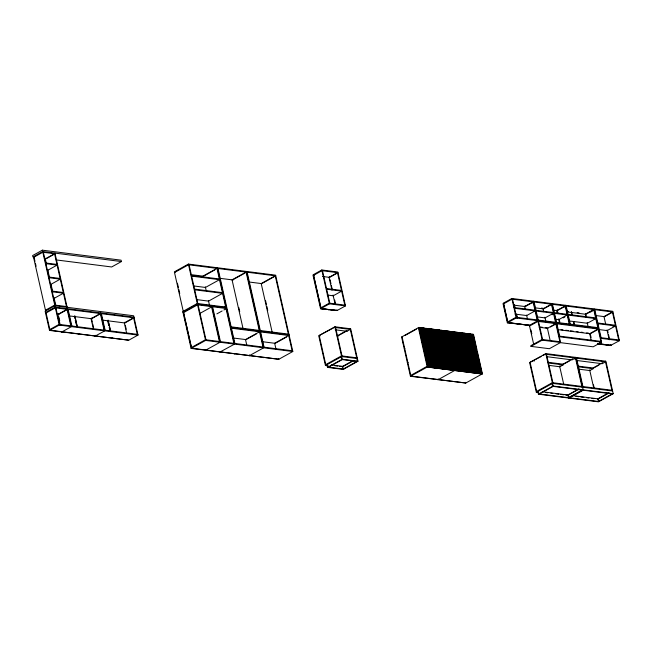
<?xml version="1.0" encoding="UTF-8"?>
<svg xmlns="http://www.w3.org/2000/svg" width="652" height="652" viewBox="0 0 652 652"><rect width="100%" height="100%" fill="white"/><g stroke="black" fill="none" stroke-linecap="round" stroke-linejoin="round"><path stroke-width="0.98" d="M42.372 250.172L32.6 255.584L32.91 256.961L42.682 251.55L121.435 261.558L121.125 260.181L42.372 250.172L59.25 325.071L138.004 335.079L133.652 315.764L54.898 305.755L45.127 311.167L49.519 330.417L128.664 340.132M46.398 263.75L45.298 258.86L54.556 253.726L66.463 306.562M46.659 258.461L54.238 254.256M47.857 270.23L57.123 265.103L45.925 263.677M51.027 284.28L60.286 279.146L49.087 277.728M54.189 298.331L63.456 293.196L52.258 291.778M121.435 261.558L111.663 266.97L56.129 259.912M45.436 312.544L55.208 307.133L133.962 317.141M46.096 312.952L55.363 307.817L134.116 317.826L124.85 322.96L102.682 320.14M60.237 325.161L57.824 314.435L67.083 309.309L70.815 325.878M67.612 309.374L58.346 314.508L58.191 313.816M49.829 329.513L59.096 324.386L137.849 334.394M49.519 330.417L59.25 325.071M61.655 331.958L62.16 331.681M61.769 331.974L71.5 326.628L67.458 308.689M183.391 311.933L191.566 348.201L278.779 359.285L292.813 351.51L275.609 275.16L188.395 264.076L174.361 271.851L183.236 311.248L183.766 311.314M100.017 314.068L91.598 318.73L69.43 315.918M78.281 334.068L78.786 333.791M78.395 334.085L78.9 333.808M202.927 276.146L216.961 268.371L225.51 306.318L226.04 306.383L224.28 307.353M94.907 336.179L95.412 335.902M95.021 336.196L104.752 330.857L100.71 312.911M214.85 269.895L203.448 276.212L190.482 274.565M111.533 338.298L112.038 338.013M111.647 338.315L112.152 338.029M232.585 279.92L244.867 273.115M138.004 335.079L128.737 340.214L49.984 330.205L45.942 312.259M183.546 312.618L197.58 304.843L226.521 308.518M199.773 313.49L211.175 307.165M262.601 283.139L274.883 276.334M223.758 307.288L225.51 306.318M216.871 313.865L222.136 310.955M223.889 309.977L225.641 309.007M321.811 269.985L313.392 274.647L321.02 308.51L337.06 310.548L345.487 305.886L337.85 272.023L321.811 269.985L329.439 303.84L345.487 305.886M191.411 347.508L205.445 339.733L292.658 350.817M191.101 348.412L191.606 348.127L190.148 341.64L189.642 341.917L191.101 348.412L278.706 359.203M191.566 348.201L205.6 340.425L292.813 351.51M322.569 276.481L329.586 277.377L338.005 272.707L321.966 270.67L313.547 275.34L314.068 275.405M205.453 350.23L205.959 349.953M205.567 350.246L220.066 342.259L211.876 305.918M219.92 352.072L234.541 344.101L217.328 267.752M246.921 339.138L256.57 333.791M234.492 353.922L235.111 353.661M320.865 307.825L329.284 303.156L345.332 305.193M320.556 308.722L336.986 310.466L320.556 308.722L312.96 275.014L313.465 274.728L321.061 308.437M321.02 308.51L329.439 303.84M328.461 309.724L328.967 309.447M328.575 309.741L329.081 309.464M249.056 355.772L249.488 354.892M249.178 355.788L263.677 347.801L246.472 271.452M286.587 337.011L275.185 343.327L262.12 341.664M263.628 357.63L264.133 357.345M263.742 357.638L264.247 357.361M327.907 365.454L325.91 365.275L319.203 335.495L334.924 326.791L350.678 328.795L357.989 361.241L343.278 369.391L327.524 367.386L326.921 364.712M319.284 335.617L318.779 335.902L325.446 365.487L327.402 365.731M319.203 335.495L334.606 327.32M337.051 335.984L346.652 330.662M337.573 336.049L345.438 331.697M335.177 329.782L346.937 331.281L350.303 329.415L335.601 327.54M325.755 364.59L341.477 355.878L357.231 357.883M325.446 365.487L325.951 365.202M325.91 365.275L341.632 356.562L357.386 358.567L356.88 358.844L357.483 361.518L341.729 359.521L341.126 356.848M327.524 367.386L342.235 359.236L357.989 361.241M328.559 367.174L342.259 359.586M352.928 360.678L342.659 366.367L343.254 369.04L356.954 361.452M342.536 366.791L353.457 360.743M477.019 351.518L482.081 373.995L465.748 383.05L410.907 376.074L402.048 336.758L418.894 327.426L419.945 327.557L428.82 367.223L430.377 367.076L429.872 367.361M402.121 336.839L401.616 337.125L402.912 342.846L403.417 342.569M405.153 335.397L416.335 329.203M419.44 327.842L419.945 327.557M431.445 367.557L431.95 367.28L430.393 367.426L421.518 327.76L419.961 327.907L427.704 328.893M421.013 328.037L421.518 327.76M421.534 328.111L423.091 327.964L431.974 367.63L433.531 367.483L433.026 367.761M422.586 328.241L423.091 327.964M423.115 328.306L424.664 328.16L433.547 367.826L435.104 367.679L434.599 367.964M424.159 328.437L424.664 328.16M424.688 328.51L426.245 328.363L435.12 368.03L436.677 367.883L436.172 368.16M425.74 328.641L426.245 328.363M426.261 328.706L427.818 328.559L436.701 368.225L438.25 368.078L437.745 368.364M427.313 328.844L427.818 328.559M427.834 328.91L429.391 328.763L438.274 368.429L439.831 368.282L430.964 328.958L429.415 329.105M403.449 342.716L402.944 343.001L404.232 348.722L404.737 348.445M428.886 329.04L429.391 328.763M430.459 329.244L430.964 328.958M430.988 329.309L432.545 329.162L441.404 368.478L440.899 368.763L440.459 366.799M432.04 329.439L432.545 329.162M433.067 329.227L432.561 329.505L441.42 368.828L442.977 368.682L434.118 329.358L433.067 329.227L441.926 368.551M433.613 329.643L434.118 329.358M434.639 329.431L434.134 329.708L443.001 369.032L444.55 368.885L435.691 329.562L434.639 329.431L443.507 368.747M435.186 329.839L435.691 329.562M436.221 329.627L435.715 329.912L444.574 369.228L446.131 369.081L437.264 329.765L436.221 329.627L445.08 368.95M436.758 330.042L437.264 329.765M437.794 329.83L437.288 330.108L446.147 369.431L447.704 369.285L438.845 329.961L437.794 329.83L446.653 369.146M404.77 348.6L404.264 348.877L410.442 376.285L465.667 382.96M438.34 330.246L438.845 329.961M439.366 330.026L438.861 330.311L447.72 369.627L449.277 369.48L440.418 330.165L439.366 330.026L448.226 369.35M440.939 330.23L440.434 330.507L449.301 369.831L450.85 369.684L441.991 330.36L440.939 330.23L449.807 369.545M441.486 330.645L441.991 330.36M442.521 330.425L442.015 330.711L450.874 370.026L452.431 369.88L443.564 330.564L442.521 330.425L451.38 369.749M443.058 330.841L443.564 330.564M444.093 330.629L443.588 330.906L452.447 370.23L454.004 370.083L445.145 330.76L444.093 330.629L452.953 369.953M445.666 330.833L445.161 331.11L454.02 370.426L455.577 370.287L446.718 330.963L445.666 330.833L454.526 370.149M446.212 331.24L446.718 330.963M444.925 332.088L445.43 331.811M456.644 370.76L457.15 370.483L448.291 331.167L447.239 331.029L446.734 331.314L455.373 369.643M447.785 331.444L448.291 331.167M448.82 331.232L448.315 331.509L457.174 370.833L458.731 370.686L449.872 331.363L448.82 331.232L457.68 370.548M449.367 331.64L449.872 331.363M450.393 331.428L449.888 331.713L458.747 371.029L460.304 370.882L451.445 331.566L450.393 331.428L459.252 370.752M450.939 331.844L451.445 331.566M451.966 331.632L451.461 331.909L460.32 371.232L461.877 371.086L453.018 331.762L451.966 331.632L460.825 370.947M597.379 343.906L610.394 345.56L619.4 340.694L612.774 311.306L511.853 298.477L503.434 303.139L507.818 322.61L529.408 325.356L537.827 320.686M452.512 332.047L453.018 331.762M503.588 303.832L512.007 299.162L612.929 311.99L604.51 316.652L595.667 315.535M453.539 331.827L453.034 332.112L461.901 371.428L463.458 371.281L454.591 331.966L453.539 331.827L462.407 371.151M454.085 332.243L454.591 331.966M455.12 332.031L454.615 332.308L463.474 371.632L465.031 371.485L456.172 332.161L455.12 332.031L463.979 371.355M456.693 332.235L456.188 332.512L465.047 371.827L466.604 371.681L457.745 332.365L456.693 332.235L465.552 371.55M457.239 332.642L457.745 332.365M458.266 332.43L457.761 332.707L466.62 372.031L468.177 371.885L459.318 332.569L458.266 332.43L467.125 371.754M458.812 332.846L459.318 332.569M459.839 332.634L459.334 332.911L468.201 372.235L469.758 372.088L460.891 332.764L459.839 332.634L468.707 371.95M460.385 333.042L460.891 332.764M407.361 362.618L407.867 362.341M407.394 362.732L407.899 362.455M461.42 332.83L460.915 333.115L469.774 372.431L471.331 372.284L462.472 332.968L461.42 332.83L470.279 372.153M461.966 333.245L462.472 332.968M462.993 333.033L462.488 333.311L471.347 372.634L472.904 372.488L464.045 333.164L462.993 333.033L471.852 372.349M463.539 333.449L464.045 333.164M464.566 333.229L464.061 333.514L472.928 372.83L474.477 372.683L465.618 333.368L464.566 333.229L473.433 372.553M465.112 333.645L465.618 333.368M466.147 333.433L465.642 333.71L474.501 373.034L476.058 372.887L467.191 333.563L466.147 333.433L475.006 372.748M466.685 333.848L467.191 333.563M467.72 333.637L467.215 333.914L476.074 373.229L477.631 373.083L468.772 333.767L467.72 333.637L476.579 372.952M468.266 334.044L468.772 333.767M469.293 333.832L468.788 334.109L477.647 373.433L479.204 373.286L470.345 333.963L469.293 333.832L478.152 373.156M469.839 334.248L470.345 333.963M470.866 334.036L470.361 334.313L479.228 373.629L480.777 373.49L471.918 334.166L470.866 334.036L479.733 373.351M472.447 334.231L471.942 334.517L480.801 373.832L482.358 373.686L473.491 334.37L472.447 334.231L481.306 373.555M472.985 334.647L473.491 334.37M533.597 301.909L525.17 306.57L525.015 305.886M532.431 302.903L534.118 301.974L538.193 320.067M410.752 375.389L427.093 366.342L433.947 367.206M507.663 321.925L516.091 317.255L598.34 327.712M410.442 376.285L410.947 376.008M410.907 376.074L427.753 366.75L428.804 366.88L428.299 367.157M529.326 325.267L507.859 322.544L503.515 303.262L503.01 303.547L507.354 322.822L516.245 317.948L598.495 328.396M533.271 311.134L534.95 310.197L514.42 307.589M551.967 304.239L543.548 308.909L534.844 307.801M518.03 324.174L518.536 323.897M518.144 324.191L518.65 323.914M439.326 368.559L439.831 368.282M439.847 368.625L441.404 368.478M442.472 368.959L442.977 368.682M444.045 369.162L444.55 368.885M446.131 369.081L445.626 369.358L444.957 366.416M447.199 369.562L447.704 369.285M448.772 369.765L449.277 369.48M529.448 325.283L507.354 322.822M564.836 306.448L557.256 310.654L553.336 310.148M450.345 369.961L450.85 369.684M529.563 326.041L537.981 321.379L598.65 329.089M564.518 306.986L566.205 306.049L570.28 324.15M451.926 370.165L452.431 369.88M552.008 314.753L554.534 313.359L567.191 314.965L558.772 319.627L555.846 319.26M453.482 370.034L453.988 369.757M453.499 370.36L454.004 370.083M437.745 379.757L438.364 379.497M455.072 370.564L455.577 370.287M455.601 370.629L457.15 370.483M458.226 370.964L458.731 370.686M459.799 371.167L460.304 370.882M461.371 371.363L461.877 371.086M462.953 371.567L463.458 371.281M464.526 371.762L465.031 371.485M563.189 317.899L564.876 316.962M466.098 371.966L466.604 371.681M467.671 372.162L468.177 371.885M550.459 326.978L556.36 323.71M469.253 372.365L469.758 372.088M470.826 372.561L471.331 372.284M472.398 372.765L472.904 372.488M473.971 372.968L474.477 372.683M475.552 373.164L476.058 372.887M477.125 373.368L477.631 373.083M478.698 373.563L479.204 373.286M586.686 313.816L594.265 309.618M590.573 312.015L592.26 311.085M480.271 373.767L480.777 373.49M560.435 341.803L542.057 339.472L530.834 345.69L530.989 346.375L542.211 340.157L560.59 342.496L551.812 303.555M482.358 373.686L481.852 373.963L481.404 371.999M593.939 318.844L595.618 317.907L568.088 314.411M560.59 342.496L549.359 348.714L530.989 346.375M612.603 391.004L552.521 383.368L536.8 392.08L530.084 362.3L545.806 353.596L605.895 361.232L613.206 393.678L598.495 401.828L538.413 394.191L537.81 391.518M530.174 362.422L529.668 362.699L536.335 392.292L538.324 392.537M541.095 356.562L530.084 362.3M542.839 355.593L546.335 353.661L552.888 382.748M589.701 333.685L598.128 329.024L600.916 341.387M591.071 333.286L597.811 329.553M612.88 326.644L615.406 325.25L597.794 323.009M599.75 342.39L601.437 341.452L559.147 336.082M594.111 308.934L601.592 342.145L593.173 346.807L559.938 342.585M561.29 365.12L572.709 358.796M562.749 364.672L569.734 360.8M547.982 362.284L562.978 364.183L563.132 364.875L559.758 366.742L548.764 365.34M601.062 344.37L601.682 344.109M574.844 359.097L576.531 358.168L605.521 361.852L602.155 363.718L577.159 360.54M536.645 391.387L552.366 382.683L612.448 390.32M536.335 392.292L536.841 392.007M538.413 394.191L553.124 386.041L613.206 393.678M539.44 393.979L553.14 386.392M593.141 367.94L602.75 362.618M593.67 368.005L598.911 365.104M578.022 366.098L593.018 368.005L593.173 368.69L589.807 370.556L578.805 369.162M578.96 388.82L567.835 394.99L568.438 397.663L582.13 390.075M567.713 395.414L578.194 389.603M582.057 387.467L582.562 387.19M568.454 398.005L583.165 389.863L575.855 357.41M569.481 397.793L583.181 390.206M609.009 392.643L597.876 398.804L598.479 401.477L612.179 393.889M597.754 399.228L608.234 393.425M541.437 308.086L543.361 308.331M566.637 311.289L568.528 311.526M577.15 312.618L579.041 312.862M513.401 305.079L525.699 306.636M567.11 311.9L585.838 314.28M275.763 275.845L188.55 264.761L174.516 272.536L175.038 272.601M536.001 310.336L553.328 312.536M554.379 312.667L567.036 314.28M514.575 308.274L535.105 310.89L526.686 315.552L514.95 314.06M536.156 311.02L553.483 313.221L545.064 317.891L537.362 316.913M568.242 315.095L595.773 318.6L587.354 323.262L568.674 320.89M55.086 253.791L42.836 252.234L33.57 257.369L34.091 257.434L34.98 261.346M326.497 288.526L341.493 290.433M326.652 289.211L341.648 291.118L333.221 295.788L327.231 295.022M597.949 323.694L615.561 325.935L607.142 330.597L599.31 329.602M220.531 278.388L233.114 279.985M248.665 281.957L261.729 283.62M191.468 275.437L219.349 278.983M191.623 276.13L219.504 279.675L205.47 287.45L193.522 285.926M45.298 258.86L45.819 258.925L45.664 258.233M45.77 262.992L56.968 264.41M540.475 327.027L542.391 327.271M545.276 327.638L547.199 327.883M561.022 329.643L562.912 329.879M565.749 330.246L568.585 330.605M570.476 330.841L573.312 331.208M576.262 331.583L578.153 331.819M580.989 332.178L582.88 332.422M586.661 332.903L588.544 333.139M539.228 327.271L547.933 328.38M558.006 329.659L590.231 333.751L591.087 337.557M600.582 337.638L619.245 340.01M600.736 338.323L619.4 340.694M194.549 289.105L222.43 292.65M194.703 289.798L222.585 293.335L208.55 301.11L196.602 299.594M559.302 336.766L601.592 342.145M597.884 343.62L610.9 345.283M598.202 343.743L610.981 345.364L610.826 344.672M48.933 277.043L60.131 278.461M418.91 327.777L418.388 327.703L427.247 367.027L482.081 373.995M430.63 329.26L443.327 330.874M445.805 331.192L473.222 334.68L475.235 343.588M452.341 332.691L455.275 333.066M457.223 333.311L463.083 334.052M465.039 334.305L467.965 334.68M226.211 307.149L197.271 303.473L182.731 311.526L182.886 312.21L197.426 304.158L226.366 307.834M226.35 307.76L225.82 307.695L233.856 343.343M52.103 291.085L63.301 292.512M546.49 354.346L575.48 358.029L572.114 359.896L547.118 356.717M402.048 336.758L402.569 336.823M548.136 362.968L563.132 364.875M578.177 366.783L593.173 368.69M560.133 366.122L560.655 366.188M230.629 326.766L288.909 334.174M66.993 306.627L54.744 305.071L45.477 310.197L45.999 310.27M230.784 327.459L289.064 334.867M230.938 328.143L289.219 335.552M57.824 314.435L58.867 314.574M232.984 337.964L246.04 339.619M434.452 367.272L443.246 368.388M445.194 368.641L451.575 369.448M457.451 370.197L454.509 369.823L454.664 370.507L438.323 379.562L438.168 378.877M460.899 370.638L463.825 371.004M464.305 371.07L471.641 371.999M473.588 372.251L479.448 372.993M481.404 373.246L481.926 373.311M612.701 393.955L552.619 386.318L552.016 383.645M331.371 364.933L343.18 366.432M542.317 391.746L568.357 395.055M572.366 395.568L598.397 398.877M334.802 365.715L337.752 366.09M339.725 366.342L342.675 366.717M545.822 392.537L547.827 392.789M550.826 393.172L552.831 393.425M555.838 393.808L558.837 394.191M560.842 394.444L563.85 394.827M565.846 395.079L567.851 395.332M575.863 396.351L578.87 396.734M580.867 396.986L583.874 397.37M586.881 397.753L588.878 398.005M591.886 398.388L593.89 398.641M343.783 369.105L328.029 367.109L327.426 364.435M618.724 339.945L612.407 311.925L603.98 316.587L605.724 324.321M607.607 330.662L608.047 332.61M608.487 334.558L609.367 338.453M606.988 329.912L609.212 339.782M594.787 309.684L601.103 337.703M597.819 327.646L593.736 309.553L585.317 314.215L585.961 317.076M605.366 361.159L611.926 390.255M585.683 313.596L586.523 317.557M587.199 322.577L588.104 326.595M589.652 333.457L591.201 340.344M598.601 399.766L599.001 401.542L538.919 393.906L538.316 391.241M593.475 384.835L594.143 387.793M589.652 369.871L593.801 388.29M571.478 311.9L572.13 314.794M573.654 321.542L574.518 325.397M571.364 311.884L572.016 314.777M573.532 321.526L574.404 325.381M573.361 322.781L573.801 324.712M565.52 305.299L569.913 324.769M569.229 324.011L565.154 305.918L556.735 310.58L557.378 313.441M576.376 357.475L582.929 386.571M575.325 357.345L581.886 386.432M557.183 310.083L557.835 312.976M559.4 320.173L559.832 322.08M557.069 310.067L557.721 312.96M558.617 318.942L559.522 322.96M552.497 304.313L556.572 322.406M556.881 323.775L559.669 336.147M555.52 322.267L551.445 304.174L543.026 308.844L543.67 311.697M559.913 341.738L555.83 323.645L547.411 328.306L550.198 340.686M568.56 395.943L568.96 397.728M559.603 366.049L563.76 384.476M544.909 317.198L545.814 321.224M545.806 353.596L553.124 386.041M538.503 321.444L542.586 339.537M533.442 301.216L542.211 340.157M537.15 319.936L533.067 301.843L524.648 306.505L525.292 309.366M530.94 329.92L531.804 333.726M529.408 325.356L533.638 344.134M526.58 315.079L527.435 318.885M533.98 360.499L534.135 361.192M514.306 304.639L515.178 308.494M516.482 314.272L517.354 318.127M514.192 304.623L515.064 308.477M516.368 314.256L517.232 318.111M512.537 299.227L516.612 317.328M513.686 304.9L514.338 307.793M511.853 298.477L516.245 317.948M475.675 345.576L476.571 349.537M458.788 339.529L459.456 342.471M465.593 382.357L465.748 383.05M447.239 331.029L456.107 370.352M446.327 331.257L446.481 331.941M446.922 333.889L447.802 337.785M449.008 343.148L449.676 346.114M450.124 348.095L451.021 352.064M451.461 354.044L452.358 358.005M452.806 359.985L453.694 363.946M431.494 329.032L440.353 368.347M429.921 328.828L438.78 368.144M428.34 328.624L437.207 367.948M426.767 328.429L435.626 367.744M425.194 328.225L434.053 367.549M423.621 328.029L432.48 367.345M428.788 355.764L429.456 358.714M422.04 327.826L430.899 367.149M420.467 327.63L429.326 366.946M418.894 327.426L427.753 366.75M344.802 305.128L337.483 272.642L329.064 277.312L331.941 290.107M350.148 328.722L356.701 357.818M346.782 330.588L346.937 331.281M329.431 276.684L329.586 277.377M330.059 279.732L330.955 283.693M331.403 285.682L332.292 289.643M334.688 300.018L335.356 302.968M336.905 309.863L337.06 310.548M333.058 295.03L335.055 303.889M337.801 335.568L337.956 336.253M335.446 326.856L342.007 355.943M322.487 270.735L329.814 303.221M334.924 326.791L342.235 359.236M319.724 335.568L319.879 336.253M288.38 334.109L275.242 275.78L261.199 283.555L272.12 331.998M292.137 350.752L288.689 335.487L274.655 343.262L275.951 348.983M265.511 300.425L266.407 304.386M266.847 306.358L267.744 310.311M278.624 358.592L278.779 359.285M247.149 272.21L260.295 330.54M260.604 331.917L264.044 347.182M259.243 330.409L246.097 272.08L232.063 279.855L243.204 329.284M262.992 347.051L259.553 331.778L245.519 339.553L246.806 345.283M238.828 307.597L239.716 311.558M218.012 268.502L231.158 326.839M231.468 328.209L234.907 343.482M220.441 341.64L212.405 305.984L211.354 305.853L219.39 341.509M205.339 286.847L206.211 290.743M208.395 300.425L209.504 305.34M189.08 264.826L197.8 303.539M198.11 304.908L205.975 339.806M188.395 264.076L205.6 340.425M177.434 283.212L178.395 287.491M178.844 289.48L179.74 293.449M137.319 334.329L133.587 317.76L124.328 322.895L126.741 333.612M124.695 322.267L124.85 322.96M125.323 325.307L126.211 329.26M108.142 320.238L110.595 331.11M108.028 320.23L110.481 331.102M107.523 320.507L108.754 325.462M109.202 327.443L110.09 331.395M101.386 313.669L105.119 330.238M104.067 330.099L100.335 313.53L91.076 318.665L93.489 329.382M91.402 318.111L92.291 322.064M92.739 324.044L93.627 327.997M95.331 335.299L95.485 335.984M74.89 316.016L77.344 326.888M74.776 316L77.229 326.872M74.385 316.293L74.833 318.274M75.282 320.246L76.17 324.199M68.134 309.439L71.867 326.008M54.931 253.106L67.148 307.312M58.819 316.856L59.707 320.808M47.702 269.545L49.487 277.45M51.027 284.296L52.796 292.12M54.034 297.646L55.876 305.821M43.358 252.3L55.265 305.136M55.885 307.883L59.617 324.452M35.42 263.302L36.08 266.236M33.415 256.676L45.632 310.89M183.465 312.015L182.959 312.3L184.426 318.787L184.932 318.51L183.465 312.015M185.135 319.423L184.63 319.7L186.097 326.196L186.602 325.91L185.135 319.423M186.806 326.831L186.301 327.108L187.76 333.596L188.265 333.319L186.806 326.831M188.477 334.231L187.972 334.517L189.43 341.004L189.936 340.727L188.477 334.231"/></g></svg>
